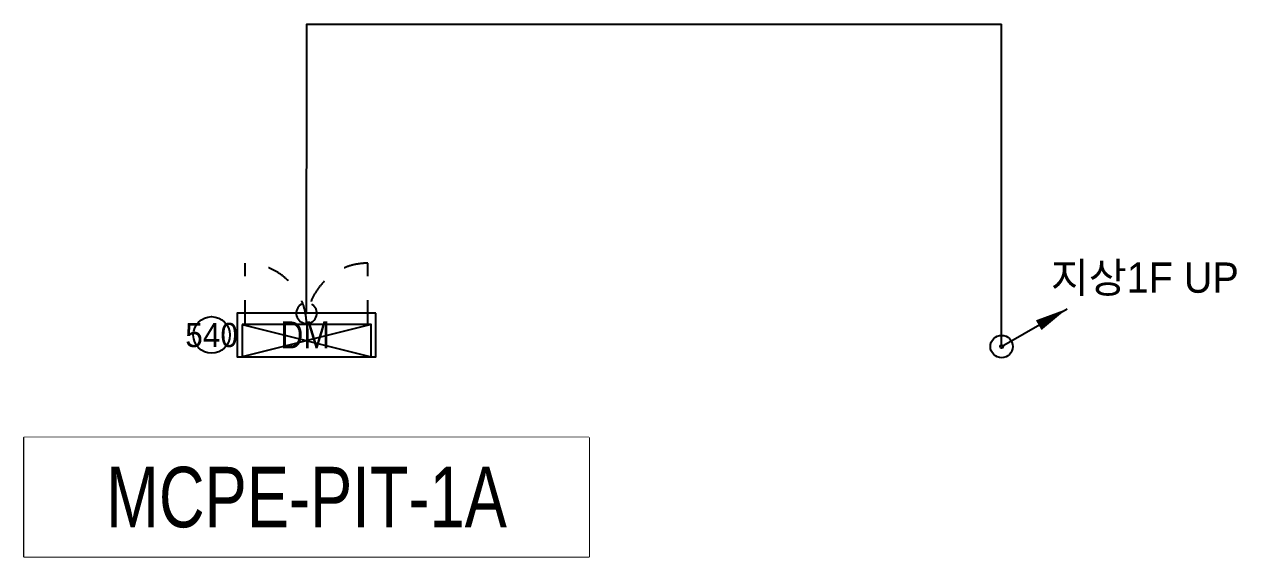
# Model space of a CAD drawing. Header units: millimetres. Extents: x 89450 to 753248, y -530175 to 1209785.
# Drawn here: x 156070 to 163593, y -428335 to -425034 of the extents above; entities that cross this region are included whole.
import ezdxf
from ezdxf.enums import TextEntityAlignment as Align

# ---------------------------------------------------------------- set-up
doc = ezdxf.new("R2010")
doc.units = ezdxf.units.MM
doc.header["$LTSCALE"] = 150
doc.linetypes.add('CONTINOUS', pattern=[0])
doc.linetypes.add('D1', pattern=[3, 1, -1, 1])
for name, color, linetype in [('------01 Motor Control Panel or Center', 4, 'Continuous'), ('-----29 Indicator', 1, 'Continuous'), ('-----99 EPMS CABLE DUCT', 4, 'Continuous'), ('-----99 EPMS CONDUIT', 4, 'Continuous'), ('-----99 EPMS DEVICE', 3, 'Continuous')]:
    doc.layers.add(name, color=color, linetype=linetype)
doc.styles.add('ELEC', font='')
doc.styles.get('ELEC').set_extended_font_data('Dotum')

# ---------------------------------------------------------------- blocks, each defined once
blk = doc.blocks.new('MCP_EQUIPMENT-2')
at = {"color": 161}
for p, q in [((200, 400), (0, -400)), ((200, -400), (0, 400))]:
    blk.add_line(p, q, dxfattribs=at)
at = {"color": 161, "linetype": 'D1'}
for p, q in [((200, 380), (580, 380)), ((200, -380), (580, -380))]:
    blk.add_line(p, q, dxfattribs=at)
at = {"color": 161}
blk.add_lwpolyline([(200, 400), (0, 400), (0, -400), (200, -400)], close=True, dxfattribs=at)
at = {"color": 161, "linetype": 'D1'}
for centre, start, end in [((200, 380), 270, 0), ((200, -380), 0, 90)]:
    blk.add_arc(centre, 380, start, end, dxfattribs=at)

msp = doc.modelspace()

# ---------------------------------------------------------------- linework, layer by layer
at = {"layer": '------01 Motor Control Panel or Center', "linetype": 'CONTINOUS'}
msp.add_lwpolyline([(159573.3, -427595), (159573.3, -428335), (156070.2, -428335), (156070.2, -427595)], close=True, dxfattribs=at)
at = {"layer": '-----29 Indicator'}
msp.add_circle((157232.8, -426960.2), 113.7, dxfattribs=at)
at = {"layer": '-----99 EPMS CABLE DUCT'}
msp.add_line((162134.6, -427032.2), (162540.5, -426797.8), dxfattribs=at)
msp.add_lwpolyline([(162540.5, -426797.8, 0, 70, 0), (162364.5, -426899.4, 40, 40, 0)], format="xyseb", dxfattribs=at)
msp.add_circle((162134.6, -427032.2), 10, dxfattribs=at)
at = {"layer": '-----99 EPMS CONDUIT'}
msp.add_line((162134.6, -427032.2), (162134.6, -425033.8), dxfattribs=at)
msp.add_polyline3d([(157821.8, -426825.3, 0), (157824, -425033.8, 0), (162134.6, -425033.8, 0)], dxfattribs=at)
msp.add_circle((162134.6, -427032.2), 69.6, dxfattribs=at)
msp.add_arc((157821.8, -426825.3), 63.8, 120, 60, dxfattribs=at)
at = {"layer": '-----99 EPMS DEVICE', "color": 2}
msp.add_lwpolyline([(158251.9, -426825.3), (157391.7, -426825.3), (157391.7, -427095), (158251.9, -427095)], close=True, dxfattribs=at)

# ---------------------------------------------------------------- block references
at = {"layer": '------01 Motor Control Panel or Center', "rotation": 89.99999999999999}
msp.add_blockref('MCP_EQUIPMENT-2', (157821.8, -427095), dxfattribs=at)

# ---------------------------------------------------------------- texts
at = {"layer": '-----29 Indicator', "style": 'ELEC'}
msp.add_text('540', height=150, dxfattribs=at).set_placement((157232.8, -426960.2), align=Align.MIDDLE_CENTER)
at = {"layer": '-----99 EPMS CABLE DUCT', "style": 'ELEC'}
msp.add_text('지상1F UP', height=187.67, dxfattribs=at).set_placement((162439.6, -426698.4))
at = {"layer": '-----99 EPMS DEVICE', "color": 2, "style": 'ELEC', "width": 0.9}
msp.add_text('DM', height=167.96, dxfattribs=at).set_placement((157812.4, -426959.7), align=Align.MIDDLE)

# ---------------------------------------------------------------- next in the draw order: wipeouts: each hides what was drawn before it
at = {"color": 1}
msp.add_wipeout([(156070.2, -427595), (159573.3, -427595), (159573.3, -428335), (156070.2, -428335)], dxfattribs=at).dxf.layer = '------01 Motor Control Panel or Center'

# ---------------------------------------------------------------- next in the draw order: texts
at = {"layer": '------01 Motor Control Panel or Center', "linetype": 'CONTINOUS', "style": 'ELEC', "width": 0.8}
msp.add_text('MCPE-PIT-1A', height=375, dxfattribs=at).set_placement((157821.8, -427965), align=Align.MIDDLE)

doc.saveas('drawing.dxf')
